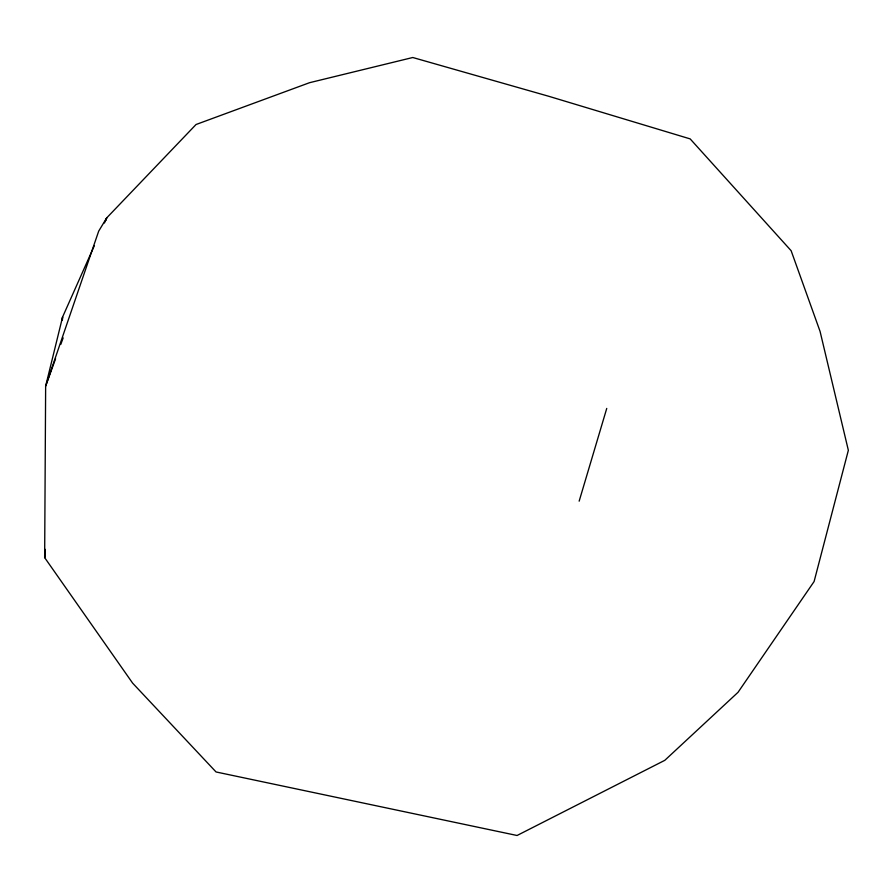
<?xml version="1.0" encoding="UTF-8"?>
<svg xmlns="http://www.w3.org/2000/svg" width="893" height="893" viewBox="0 0 893 893"><rect width="100%" height="100%" fill="white"/><g stroke="black" fill="none" stroke-linecap="round" stroke-linejoin="round"><path stroke-width="1.34" d="M45.096 549.318L44.65 557.623L132.644 683.145L216.05 771.965L517.058 835.491L664.805 760.323L738.042 692.298L814.092 581.544L848.35 450.306L820.075 331.426L791.131 250.71L690.166 138.895L548.771 96.288L412.767 57.509L309.603 82.681L196.047 124.507L106.713 217.892L98.688 231.153L45.643 386.133L44.65 557.623L45.063 552.053M579.155 501.163L606.749 408.425M55.578 358.74L45.643 386.133L62.577 317.026L94.267 245.854M60.791 344.397L63.157 337.878M105.776 220.504L106.713 217.892L104.459 222.982M62.577 317.026L62.365 319.806L62.577 317.026"/></g></svg>
